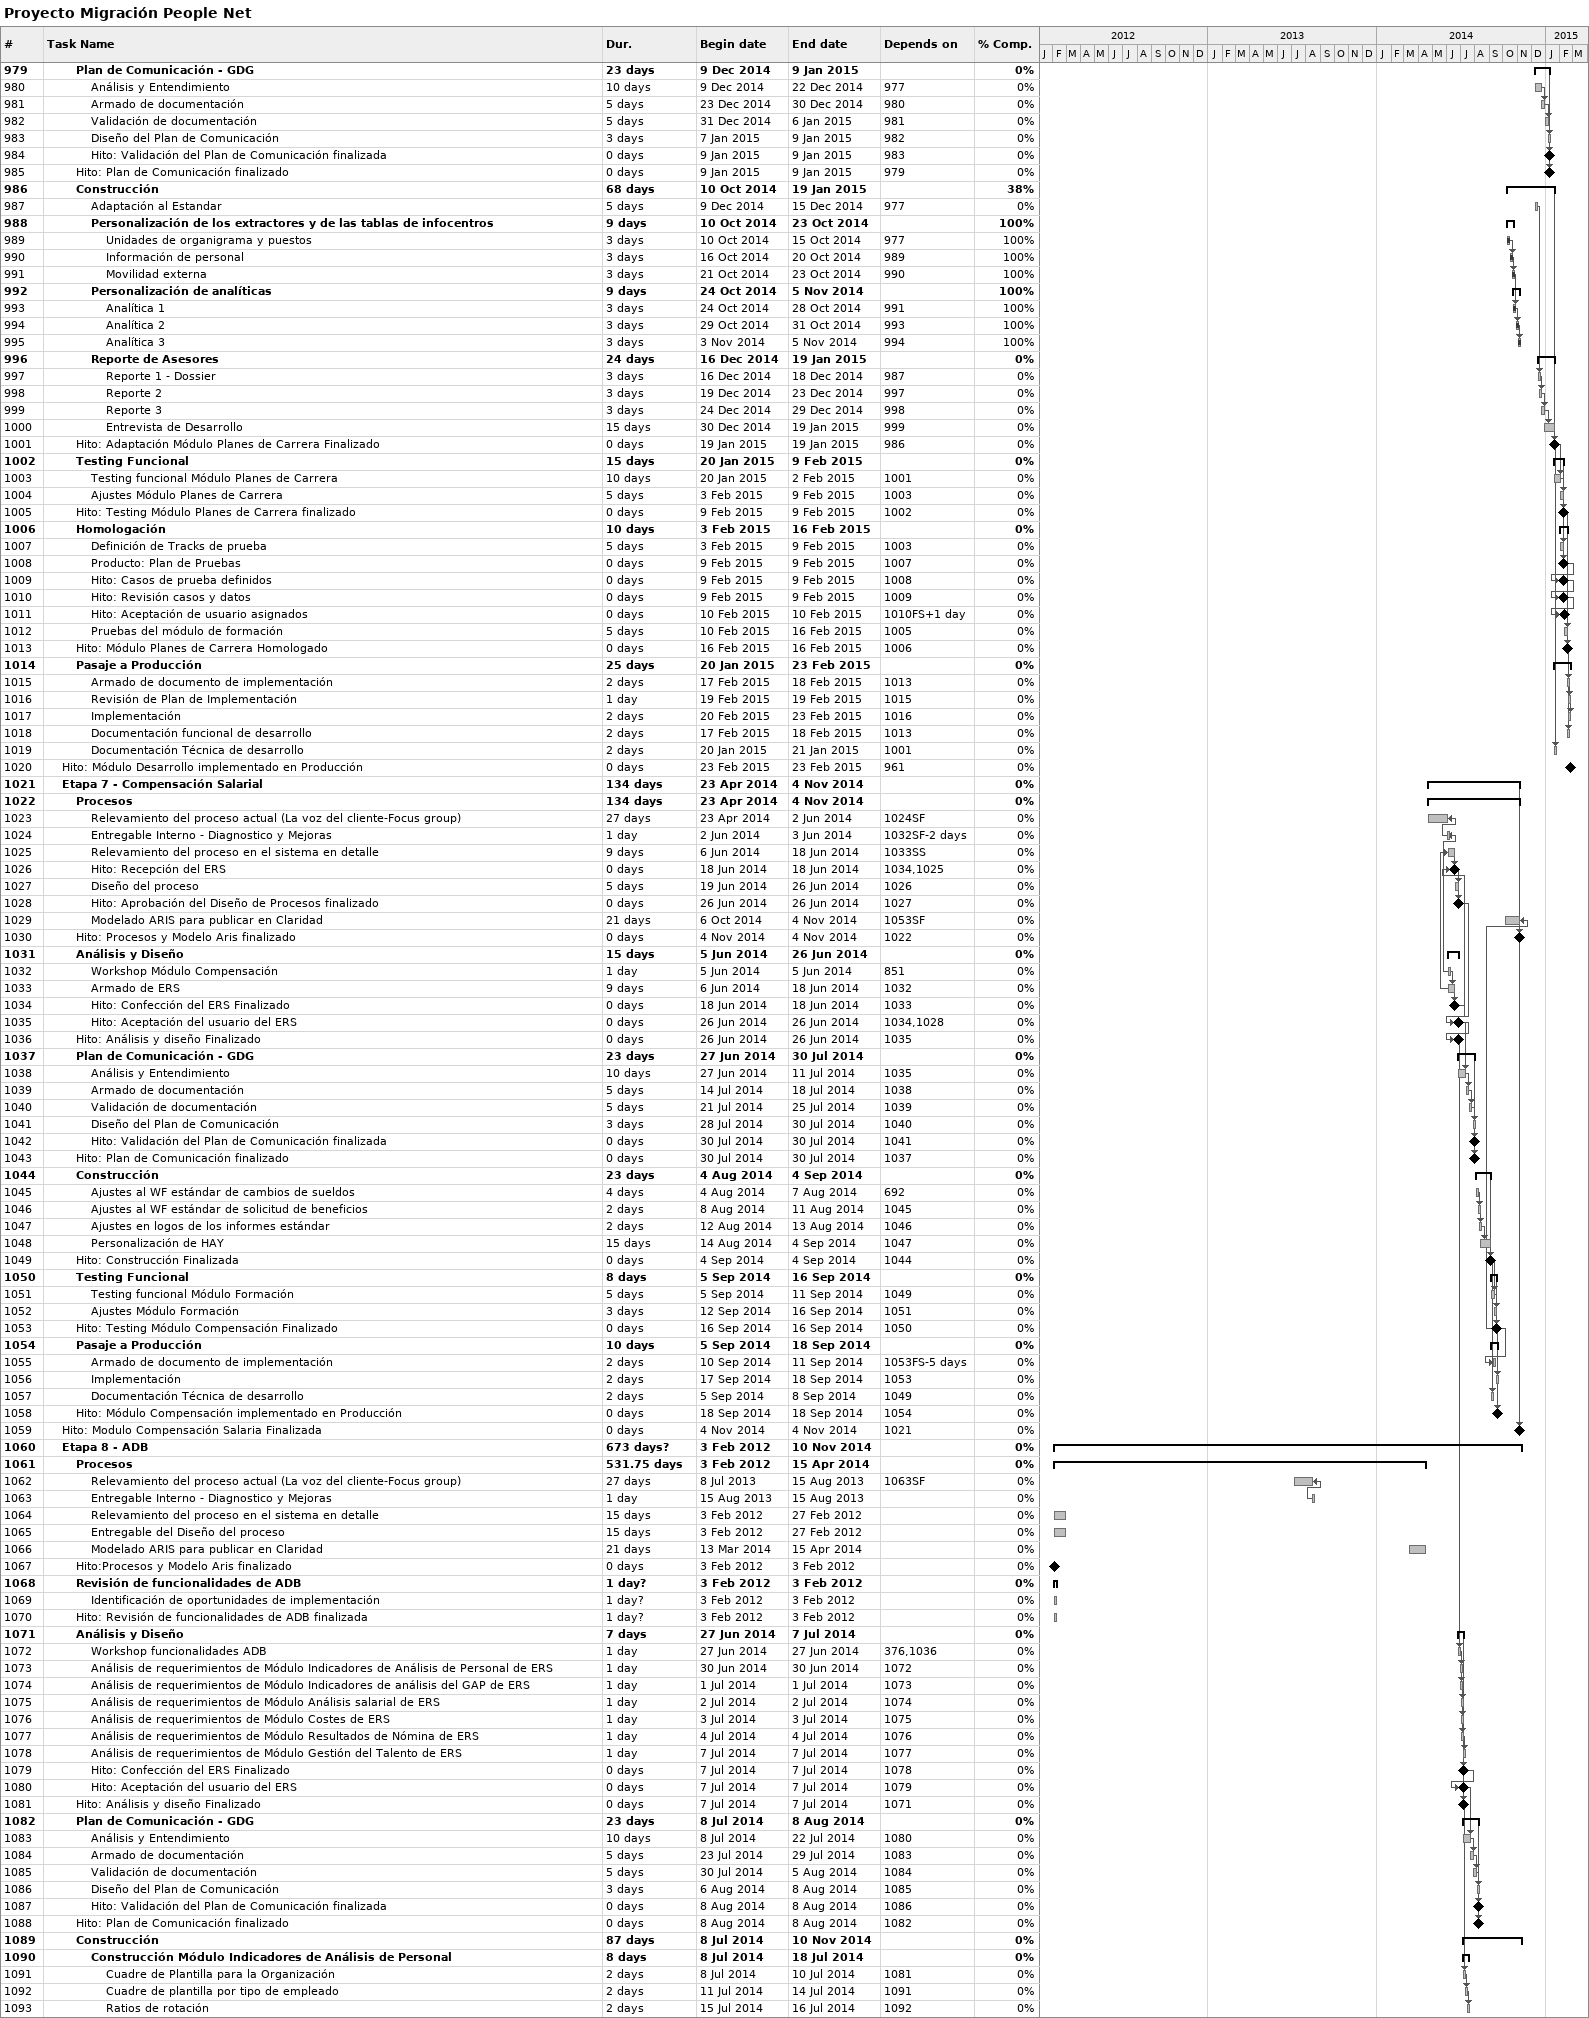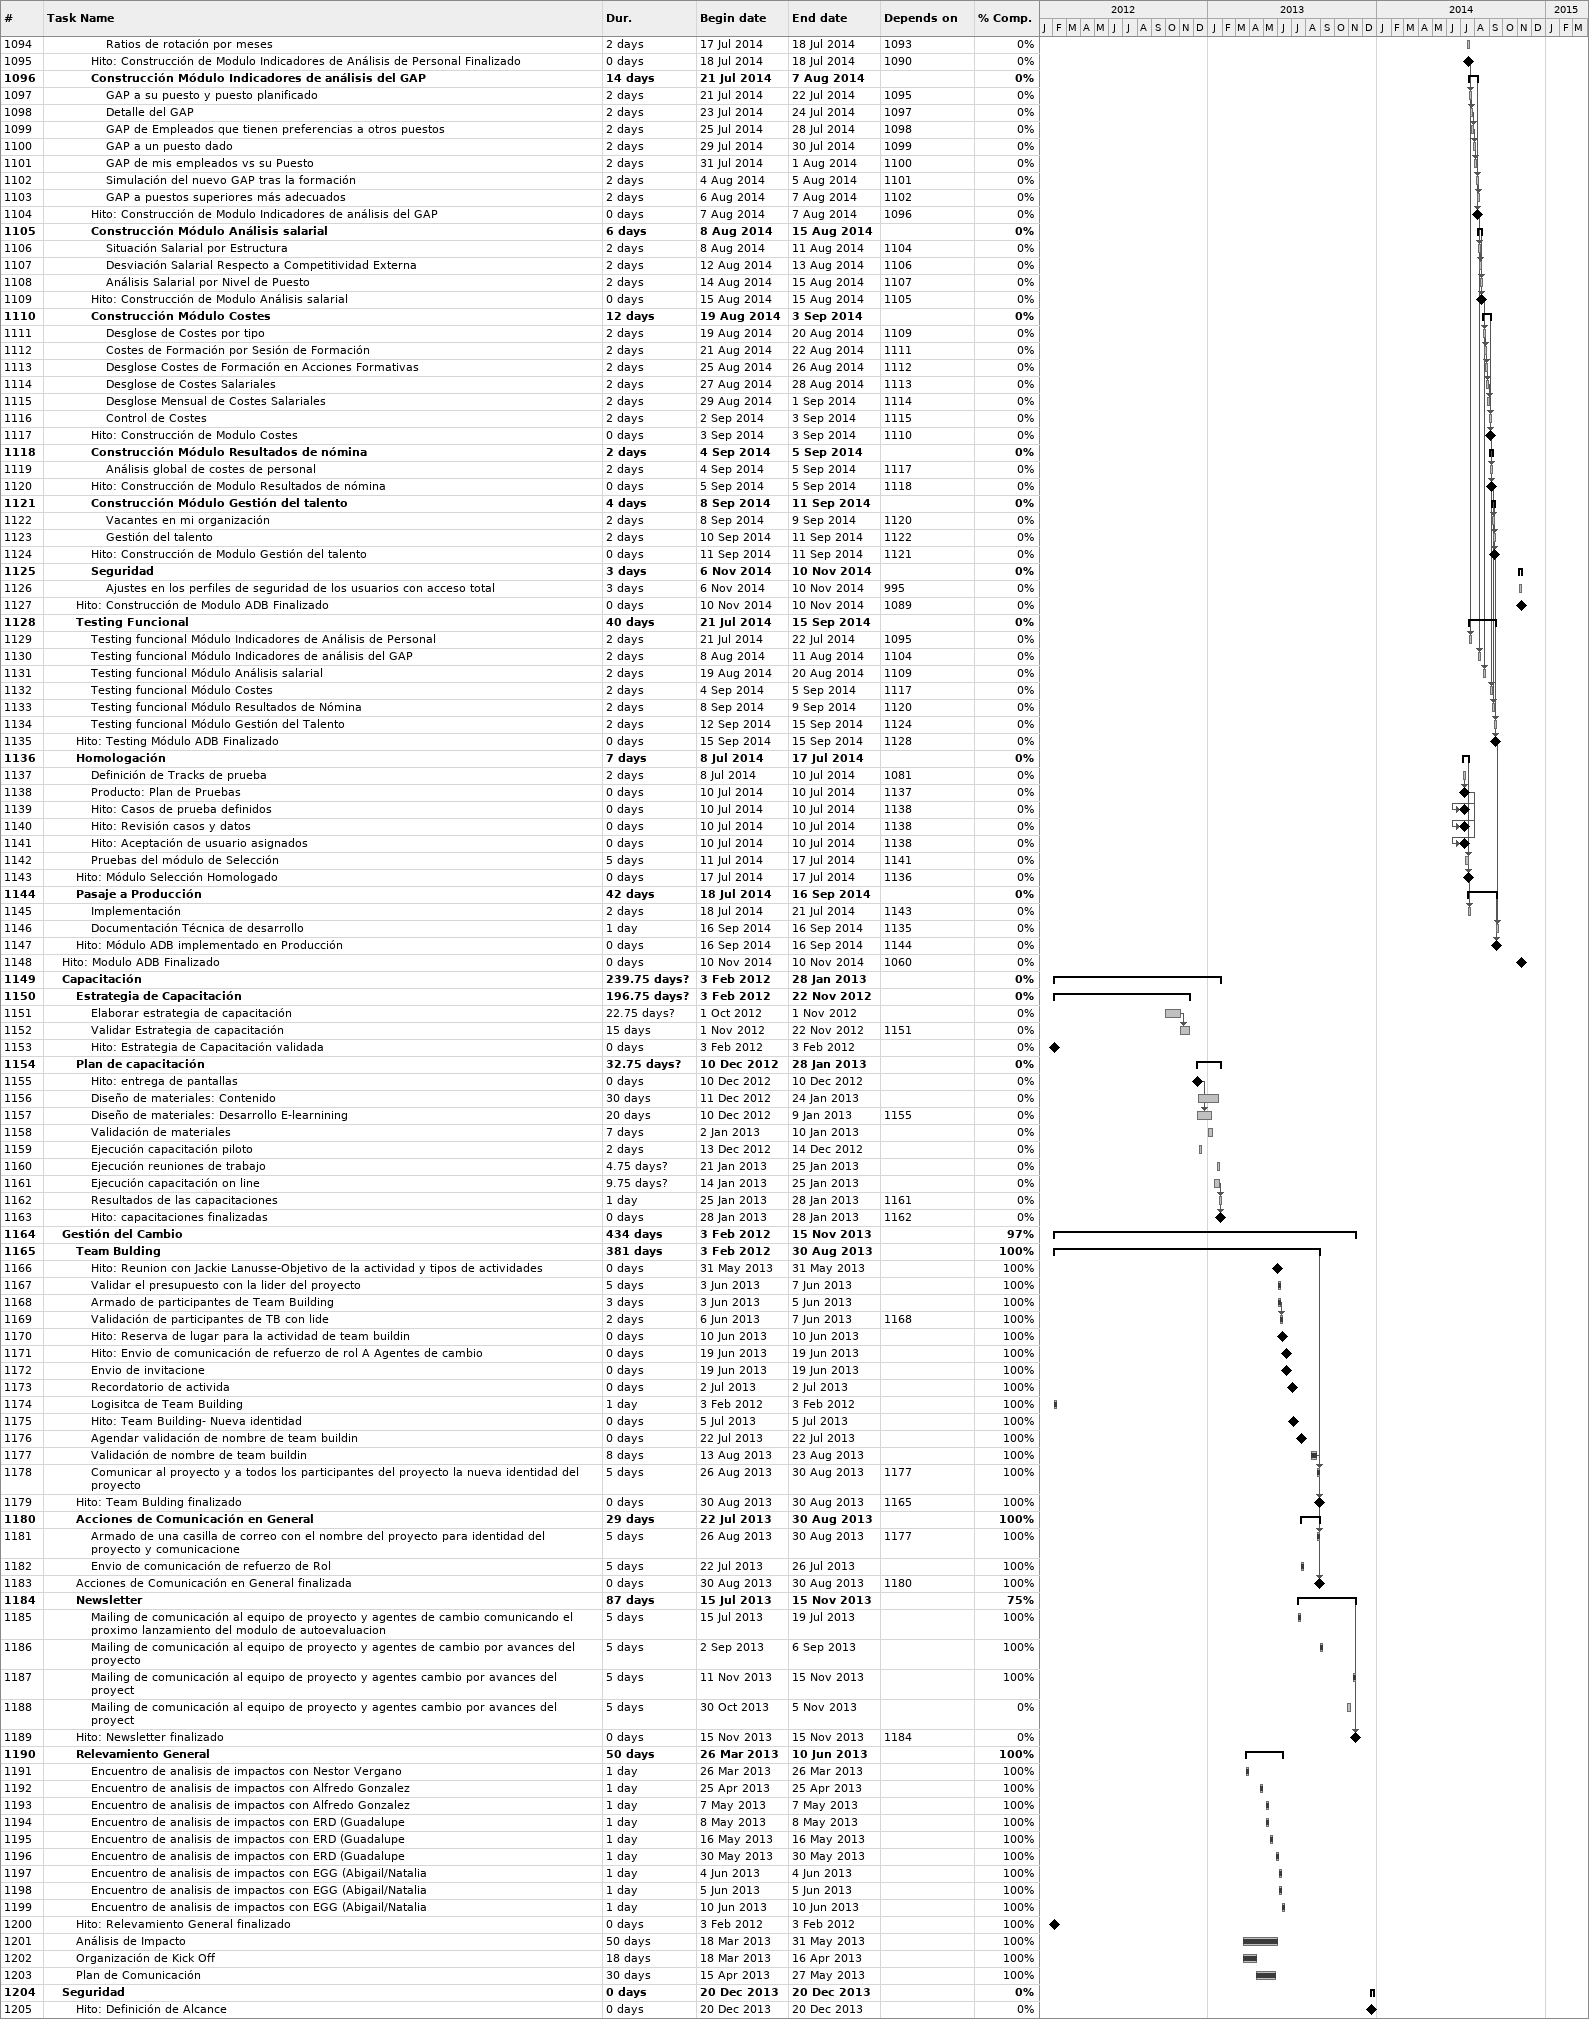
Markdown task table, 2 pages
Proyecto Migración People Net

| ID | Level | Task | Duration | Start | Finish | Predecessors | % complete |
|---|---|---|---|---|---|---|---|
| 979 | 3 | **Plan de Comunicación - GDG** | 23d | 2014-12-09 | 2015-01-09 |  | 0 |
| 980 | 4 | Análisis y Entendimiento | 10d | 2014-12-09 | 2014-12-22 | 977 | 0 |
| 981 | 4 | Armado de documentación | 5d | 2014-12-23 | 2014-12-30 | 980 | 0 |
| 982 | 4 | Validación de documentación | 5d | 2014-12-31 | 2015-01-06 | 981 | 0 |
| 983 | 4 | Diseño del Plan de Comunicación | 3d | 2015-01-07 | 2015-01-09 | 982 | 0 |
| 984 | 4 | Hito: Validación del Plan de Comunicación finalizada | 0d | 2015-01-09 | 2015-01-09 | 983 | 0 |
| 985 | 3 | Hito: Plan de Comunicación finalizado | 0d | 2015-01-09 | 2015-01-09 | 979 | 0 |
| 986 | 3 | **Construcción** | 68d | 2014-10-10 | 2015-01-19 |  | 38 |
| 987 | 4 | Adaptación al Estandar | 5d | 2014-12-09 | 2014-12-15 | 977 | 0 |
| 988 | 4 | **Personalización de los extractores y de las tablas de infocentros** | 9d | 2014-10-10 | 2014-10-23 |  | 100 |
| 989 | 5 | Unidades de organigrama y puestos | 3d | 2014-10-10 | 2014-10-15 | 977 | 100 |
| 990 | 5 | Información de personal | 3d | 2014-10-16 | 2014-10-20 | 989 | 100 |
| 991 | 5 | Movilidad externa | 3d | 2014-10-21 | 2014-10-23 | 990 | 100 |
| 992 | 4 | **Personalización de analíticas** | 9d | 2014-10-24 | 2014-11-05 |  | 100 |
| 993 | 5 | Analítica 1 | 3d | 2014-10-24 | 2014-10-28 | 991 | 100 |
| 994 | 5 | Analítica 2 | 3d | 2014-10-29 | 2014-10-31 | 993 | 100 |
| 995 | 5 | Analítica 3 | 3d | 2014-11-03 | 2014-11-05 | 994 | 100 |
| 996 | 4 | **Reporte de Asesores** | 24d | 2014-12-16 | 2015-01-19 |  | 0 |
| 997 | 5 | Reporte 1 - Dossier | 3d | 2014-12-16 | 2014-12-18 | 987 | 0 |
| 998 | 5 | Reporte 2 | 3d | 2014-12-19 | 2014-12-23 | 997 | 0 |
| 999 | 5 | Reporte 3 | 3d | 2014-12-24 | 2014-12-29 | 998 | 0 |
| 1000 | 5 | Entrevista de Desarrollo | 15d | 2014-12-30 | 2015-01-19 | 999 | 0 |
| 1001 | 3 | Hito: Adaptación Módulo Planes de Carrera Finalizado | 0d | 2015-01-19 | 2015-01-19 | 986 | 0 |
| 1002 | 3 | **Testing Funcional** | 15d | 2015-01-20 | 2015-02-09 |  | 0 |
| 1003 | 4 | Testing funcional Módulo Planes de Carrera | 10d | 2015-01-20 | 2015-02-02 | 1001 | 0 |
| 1004 | 4 | Ajustes Módulo Planes de Carrera | 5d | 2015-02-03 | 2015-02-09 | 1003 | 0 |
| 1005 | 3 | Hito: Testing Módulo Planes de Carrera finalizado | 0d | 2015-02-09 | 2015-02-09 | 1002 | 0 |
| 1006 | 3 | **Homologación** | 10d | 2015-02-03 | 2015-02-16 |  | 0 |
| 1007 | 4 | Definición de Tracks de prueba | 5d | 2015-02-03 | 2015-02-09 | 1003 | 0 |
| 1008 | 4 | Producto: Plan de Pruebas | 0d | 2015-02-09 | 2015-02-09 | 1007 | 0 |
| 1009 | 4 | Hito: Casos de prueba definidos | 0d | 2015-02-09 | 2015-02-09 | 1008 | 0 |
| 1010 | 4 | Hito: Revisión casos y datos | 0d | 2015-02-09 | 2015-02-09 | 1009 | 0 |
| 1011 | 4 | Hito: Aceptación de usuario asignados | 0d | 2015-02-10 | 2015-02-10 | 1010FS+1d | 0 |
| 1012 | 4 | Pruebas del módulo de formación | 5d | 2015-02-10 | 2015-02-16 | 1005 | 0 |
| 1013 | 3 | Hito: Módulo Planes de Carrera Homologado | 0d | 2015-02-16 | 2015-02-16 | 1006 | 0 |
| 1014 | 3 | **Pasaje a Producción** | 25d | 2015-01-20 | 2015-02-23 |  | 0 |
| 1015 | 4 | Armado de documento de implementación | 2d | 2015-02-17 | 2015-02-18 | 1013 | 0 |
| 1016 | 4 | Revisión de Plan de Implementación | 1d | 2015-02-19 | 2015-02-19 | 1015 | 0 |
| 1017 | 4 | Implementación | 2d | 2015-02-20 | 2015-02-23 | 1016 | 0 |
| 1018 | 4 | Documentación funcional de desarrollo | 2d | 2015-02-17 | 2015-02-18 | 1013 | 0 |
| 1019 | 4 | Documentación Técnica de desarrollo | 2d | 2015-01-20 | 2015-01-21 | 1001 | 0 |
| 1020 | 2 | Hito: Módulo Desarrollo implementado en Producción | 0d | 2015-02-23 | 2015-02-23 | 961 | 0 |
| 1021 | 2 | **Etapa 7 - Compensación Salarial** | 134d | 2014-04-23 | 2014-11-04 |  | 0 |
| 1022 | 3 | **Procesos** | 134d | 2014-04-23 | 2014-11-04 |  | 0 |
| 1023 | 4 | Relevamiento del proceso actual (La voz del cliente-Focus group) | 27d | 2014-04-23 | 2014-06-02 | 1024SF | 0 |
| 1024 | 4 | Entregable Interno - Diagnostico y Mejoras | 1d | 2014-06-02 | 2014-06-03 | 1032SF-2d | 0 |
| 1025 | 4 | Relevamiento del proceso en el sistema en detalle | 9d | 2014-06-06 | 2014-06-18 | 1033SS | 0 |
| 1026 | 4 | Hito: Recepción del ERS | 0d | 2014-06-18 | 2014-06-18 | 1034, 1025 | 0 |
| 1027 | 4 | Diseño del proceso | 5d | 2014-06-19 | 2014-06-26 | 1026 | 0 |
| 1028 | 4 | Hito: Aprobación del Diseño de Procesos finalizado | 0d | 2014-06-26 | 2014-06-26 | 1027 | 0 |
| 1029 | 4 | Modelado ARIS para publicar en Claridad | 21d | 2014-10-06 | 2014-11-04 | 1053SF | 0 |
| 1030 | 3 | Hito: Procesos y Modelo Aris finalizado | 0d | 2014-11-04 | 2014-11-04 | 1022 | 0 |
| 1031 | 3 | **Análisis y Diseño** | 15d | 2014-06-05 | 2014-06-26 |  | 0 |
| 1032 | 4 | Workshop Módulo Compensación | 1d | 2014-06-05 | 2014-06-05 | 851 | 0 |
| 1033 | 4 | Armado de ERS | 9d | 2014-06-06 | 2014-06-18 | 1032 | 0 |
| 1034 | 4 | Hito: Confección del ERS Finalizado | 0d | 2014-06-18 | 2014-06-18 | 1033 | 0 |
| 1035 | 4 | Hito: Aceptación del usuario del ERS | 0d | 2014-06-26 | 2014-06-26 | 1034, 1028 | 0 |
| 1036 | 3 | Hito: Análisis y diseño Finalizado | 0d | 2014-06-26 | 2014-06-26 | 1035 | 0 |
| 1037 | 3 | **Plan de Comunicación - GDG** | 23d | 2014-06-27 | 2014-07-30 |  | 0 |
| 1038 | 4 | Análisis y Entendimiento | 10d | 2014-06-27 | 2014-07-11 | 1035 | 0 |
| 1039 | 4 | Armado de documentación | 5d | 2014-07-14 | 2014-07-18 | 1038 | 0 |
| 1040 | 4 | Validación de documentación | 5d | 2014-07-21 | 2014-07-25 | 1039 | 0 |
| 1041 | 4 | Diseño del Plan de Comunicación | 3d | 2014-07-28 | 2014-07-30 | 1040 | 0 |
| 1042 | 4 | Hito: Validación del Plan de Comunicación finalizada | 0d | 2014-07-30 | 2014-07-30 | 1041 | 0 |
| 1043 | 3 | Hito: Plan de Comunicación finalizado | 0d | 2014-07-30 | 2014-07-30 | 1037 | 0 |
| 1044 | 3 | **Construcción** | 23d | 2014-08-04 | 2014-09-04 |  | 0 |
| 1045 | 4 | Ajustes al WF estándar de cambios de sueldos | 4d | 2014-08-04 | 2014-08-07 | 692 | 0 |
| 1046 | 4 | Ajustes al WF estándar de solicitud de beneficios | 2d | 2014-08-08 | 2014-08-11 | 1045 | 0 |
| 1047 | 4 | Ajustes en logos de los informes estándar | 2d | 2014-08-12 | 2014-08-13 | 1046 | 0 |
| 1048 | 4 | Personalización de HAY | 15d | 2014-08-14 | 2014-09-04 | 1047 | 0 |
| 1049 | 3 | Hito: Construcción Finalizada | 0d | 2014-09-04 | 2014-09-04 | 1044 | 0 |
| 1050 | 3 | **Testing Funcional** | 8d | 2014-09-05 | 2014-09-16 |  | 0 |
| 1051 | 4 | Testing funcional Módulo Formación | 5d | 2014-09-05 | 2014-09-11 | 1049 | 0 |
| 1052 | 4 | Ajustes Módulo Formación | 3d | 2014-09-12 | 2014-09-16 | 1051 | 0 |
| 1053 | 3 | Hito: Testing Módulo Compensación Finalizado | 0d | 2014-09-16 | 2014-09-16 | 1050 | 0 |
| 1054 | 3 | **Pasaje a Producción** | 10d | 2014-09-05 | 2014-09-18 |  | 0 |
| 1055 | 4 | Armado de documento de implementación | 2d | 2014-09-10 | 2014-09-11 | 1053FS-5d | 0 |
| 1056 | 4 | Implementación | 2d | 2014-09-17 | 2014-09-18 | 1053 | 0 |
| 1057 | 4 | Documentación Técnica de desarrollo | 2d | 2014-09-05 | 2014-09-08 | 1049 | 0 |
| 1058 | 3 | Hito: Módulo Compensación implementado en Producción | 0d | 2014-09-18 | 2014-09-18 | 1054 | 0 |
| 1059 | 2 | Hito: Modulo Compensación Salaria Finalizada | 0d | 2014-11-04 | 2014-11-04 | 1021 | 0 |
| 1060 | 2 | **Etapa 8 - ADB** | 673d? | 2012-02-03 | 2014-11-10 |  | 0 |
| 1061 | 3 | **Procesos** | 531.75d | 2012-02-03 | 2014-04-15 |  | 0 |
| 1062 | 4 | Relevamiento del proceso actual (La voz del cliente-Focus group) | 27d | 2013-07-08 | 2013-08-15 | 1063SF | 0 |
| 1063 | 4 | Entregable Interno - Diagnostico y Mejoras | 1d | 2013-08-15 | 2013-08-15 |  | 0 |
| 1064 | 4 | Relevamiento del proceso en el sistema en detalle | 15d | 2012-02-03 | 2012-02-27 |  | 0 |
| 1065 | 4 | Entregable del Diseño del proceso | 15d | 2012-02-03 | 2012-02-27 |  | 0 |
| 1066 | 4 | Modelado ARIS para publicar en Claridad | 21d | 2014-03-13 | 2014-04-15 |  | 0 |
| 1067 | 3 | Hito:Procesos y Modelo Aris finalizado | 0d | 2012-02-03 | 2012-02-03 |  | 0 |
| 1068 | 3 | **Revisión de funcionalidades de ADB** | 1d? | 2012-02-03 | 2012-02-03 |  | 0 |
| 1069 | 4 | Identificación de oportunidades de implementación | 1d? | 2012-02-03 | 2012-02-03 |  | 0 |
| 1070 | 3 | Hito: Revisión de funcionalidades de ADB finalizada | 1d? | 2012-02-03 | 2012-02-03 |  | 0 |
| 1071 | 3 | **Análisis y Diseño** | 7d | 2014-06-27 | 2014-07-07 |  | 0 |
| 1072 | 4 | Workshop funcionalidades ADB | 1d | 2014-06-27 | 2014-06-27 | 376, 1036 | 0 |
| 1073 | 4 | Análisis de requerimientos de Módulo Indicadores de Análisis de Personal de ERS | 1d | 2014-06-30 | 2014-06-30 | 1072 | 0 |
| 1074 | 4 | Análisis de requerimientos de Módulo Indicadores de análisis del GAP de ERS | 1d | 2014-07-01 | 2014-07-01 | 1073 | 0 |
| 1075 | 4 | Análisis de requerimientos de Módulo Análisis salarial de ERS | 1d | 2014-07-02 | 2014-07-02 | 1074 | 0 |
| 1076 | 4 | Análisis de requerimientos de Módulo Costes de ERS | 1d | 2014-07-03 | 2014-07-03 | 1075 | 0 |
| 1077 | 4 | Análisis de requerimientos de Módulo Resultados de Nómina de ERS | 1d | 2014-07-04 | 2014-07-04 | 1076 | 0 |
| 1078 | 4 | Análisis de requerimientos de Módulo Gestión del Talento de ERS | 1d | 2014-07-07 | 2014-07-07 | 1077 | 0 |
| 1079 | 4 | Hito: Confección del ERS Finalizado | 0d | 2014-07-07 | 2014-07-07 | 1078 | 0 |
| 1080 | 4 | Hito: Aceptación del usuario del ERS | 0d | 2014-07-07 | 2014-07-07 | 1079 | 0 |
| 1081 | 3 | Hito: Análisis y diseño Finalizado | 0d | 2014-07-07 | 2014-07-07 | 1071 | 0 |
| 1082 | 3 | **Plan de Comunicación - GDG** | 23d | 2014-07-08 | 2014-08-08 |  | 0 |
| 1083 | 4 | Análisis y Entendimiento | 10d | 2014-07-08 | 2014-07-22 | 1080 | 0 |
| 1084 | 4 | Armado de documentación | 5d | 2014-07-23 | 2014-07-29 | 1083 | 0 |
| 1085 | 4 | Validación de documentación | 5d | 2014-07-30 | 2014-08-05 | 1084 | 0 |
| 1086 | 4 | Diseño del Plan de Comunicación | 3d | 2014-08-06 | 2014-08-08 | 1085 | 0 |
| 1087 | 4 | Hito: Validación del Plan de Comunicación finalizada | 0d | 2014-08-08 | 2014-08-08 | 1086 | 0 |
| 1088 | 3 | Hito: Plan de Comunicación finalizado | 0d | 2014-08-08 | 2014-08-08 | 1082 | 0 |
| 1089 | 3 | **Construcción** | 87d | 2014-07-08 | 2014-11-10 |  | 0 |
| 1090 | 4 | **Construcción Módulo Indicadores de Análisis de Personal** | 8d | 2014-07-08 | 2014-07-18 |  | 0 |
| 1091 | 5 | Cuadre de Plantilla para la Organización | 2d | 2014-07-08 | 2014-07-10 | 1081 | 0 |
| 1092 | 5 | Cuadre de plantilla por tipo de empleado | 2d | 2014-07-11 | 2014-07-14 | 1091 | 0 |
| 1093 | 5 | Ratios de rotación | 2d | 2014-07-15 | 2014-07-16 | 1092 | 0 |
| 1094 | 5 | Ratios de rotación por meses | 2d | 2014-07-17 | 2014-07-18 | 1093 | 0 |
| 1095 | 4 | Hito: Construcción de Modulo Indicadores de Análisis de Personal Finalizado | 0d | 2014-07-18 | 2014-07-18 | 1090 | 0 |
| 1096 | 4 | **Construcción Módulo Indicadores de análisis del GAP** | 14d | 2014-07-21 | 2014-08-07 |  | 0 |
| 1097 | 5 | GAP a su puesto y puesto planificado | 2d | 2014-07-21 | 2014-07-22 | 1095 | 0 |
| 1098 | 5 | Detalle del GAP | 2d | 2014-07-23 | 2014-07-24 | 1097 | 0 |
| 1099 | 5 | GAP de Empleados que tienen preferencias a otros puestos | 2d | 2014-07-25 | 2014-07-28 | 1098 | 0 |
| 1100 | 5 | GAP a un puesto dado | 2d | 2014-07-29 | 2014-07-30 | 1099 | 0 |
| 1101 | 5 | GAP de mis empleados vs su Puesto | 2d | 2014-07-31 | 2014-08-01 | 1100 | 0 |
| 1102 | 5 | Simulación del nuevo GAP tras la formación | 2d | 2014-08-04 | 2014-08-05 | 1101 | 0 |
| 1103 | 5 | GAP a puestos superiores más adecuados | 2d | 2014-08-06 | 2014-08-07 | 1102 | 0 |
| 1104 | 4 | Hito: Construcción de Modulo Indicadores de análisis del GAP | 0d | 2014-08-07 | 2014-08-07 | 1096 | 0 |
| 1105 | 4 | **Construcción Módulo Análisis salarial** | 6d | 2014-08-08 | 2014-08-15 |  | 0 |
| 1106 | 5 | Situación Salarial por Estructura | 2d | 2014-08-08 | 2014-08-11 | 1104 | 0 |
| 1107 | 5 | Desviación Salarial Respecto a Competitividad Externa | 2d | 2014-08-12 | 2014-08-13 | 1106 | 0 |
| 1108 | 5 | Análisis Salarial por Nivel de Puesto | 2d | 2014-08-14 | 2014-08-15 | 1107 | 0 |
| 1109 | 4 | Hito: Construcción de Modulo Análisis salarial | 0d | 2014-08-15 | 2014-08-15 | 1105 | 0 |
| 1110 | 4 | **Construcción Módulo Costes** | 12d | 2014-08-19 | 2014-09-03 |  | 0 |
| 1111 | 5 | Desglose de Costes por tipo | 2d | 2014-08-19 | 2014-08-20 | 1109 | 0 |
| 1112 | 5 | Costes de Formación por Sesión de Formación | 2d | 2014-08-21 | 2014-08-22 | 1111 | 0 |
| 1113 | 5 | Desglose Costes de Formación en Acciones Formativas | 2d | 2014-08-25 | 2014-08-26 | 1112 | 0 |
| 1114 | 5 | Desglose de Costes Salariales | 2d | 2014-08-27 | 2014-08-28 | 1113 | 0 |
| 1115 | 5 | Desglose Mensual de Costes Salariales | 2d | 2014-08-29 | 2014-09-01 | 1114 | 0 |
| 1116 | 5 | Control de Costes | 2d | 2014-09-02 | 2014-09-03 | 1115 | 0 |
| 1117 | 4 | Hito: Construcción de Modulo Costes | 0d | 2014-09-03 | 2014-09-03 | 1110 | 0 |
| 1118 | 4 | **Construcción Módulo Resultados de nómina** | 2d | 2014-09-04 | 2014-09-05 |  | 0 |
| 1119 | 5 | Análisis global de costes de personal | 2d | 2014-09-04 | 2014-09-05 | 1117 | 0 |
| 1120 | 4 | Hito: Construcción de Modulo Resultados de nómina | 0d | 2014-09-05 | 2014-09-05 | 1118 | 0 |
| 1121 | 4 | **Construcción Módulo Gestión del talento** | 4d | 2014-09-08 | 2014-09-11 |  | 0 |
| 1122 | 5 | Vacantes en mi organización | 2d | 2014-09-08 | 2014-09-09 | 1120 | 0 |
| 1123 | 5 | Gestión del talento | 2d | 2014-09-10 | 2014-09-11 | 1122 | 0 |
| 1124 | 4 | Hito: Construcción de Modulo Gestión del talento | 0d | 2014-09-11 | 2014-09-11 | 1121 | 0 |
| 1125 | 4 | **Seguridad** | 3d | 2014-11-06 | 2014-11-10 |  | 0 |
| 1126 | 5 | Ajustes en los perfiles de seguridad de los usuarios con acceso total | 3d | 2014-11-06 | 2014-11-10 | 995 | 0 |
| 1127 | 3 | Hito: Construcción de Modulo ADB Finalizado | 0d | 2014-11-10 | 2014-11-10 | 1089 | 0 |
| 1128 | 3 | **Testing Funcional** | 40d | 2014-07-21 | 2014-09-15 |  | 0 |
| 1129 | 4 | Testing funcional Módulo Indicadores de Análisis de Personal | 2d | 2014-07-21 | 2014-07-22 | 1095 | 0 |
| 1130 | 4 | Testing funcional Módulo Indicadores de análisis del GAP | 2d | 2014-08-08 | 2014-08-11 | 1104 | 0 |
| 1131 | 4 | Testing funcional Módulo Análisis salarial | 2d | 2014-08-19 | 2014-08-20 | 1109 | 0 |
| 1132 | 4 | Testing funcional Módulo Costes | 2d | 2014-09-04 | 2014-09-05 | 1117 | 0 |
| 1133 | 4 | Testing funcional Módulo Resultados de Nómina | 2d | 2014-09-08 | 2014-09-09 | 1120 | 0 |
| 1134 | 4 | Testing funcional Módulo Gestión del Talento | 2d | 2014-09-12 | 2014-09-15 | 1124 | 0 |
| 1135 | 3 | Hito: Testing Módulo ADB Finalizado | 0d | 2014-09-15 | 2014-09-15 | 1128 | 0 |
| 1136 | 3 | **Homologación** | 7d | 2014-07-08 | 2014-07-17 |  | 0 |
| 1137 | 4 | Definición de Tracks de prueba | 2d | 2014-07-08 | 2014-07-10 | 1081 | 0 |
| 1138 | 4 | Producto: Plan de Pruebas | 0d | 2014-07-10 | 2014-07-10 | 1137 | 0 |
| 1139 | 4 | Hito: Casos de prueba definidos | 0d | 2014-07-10 | 2014-07-10 | 1138 | 0 |
| 1140 | 4 | Hito: Revisión casos y datos | 0d | 2014-07-10 | 2014-07-10 | 1138 | 0 |
| 1141 | 4 | Hito: Aceptación de usuario asignados | 0d | 2014-07-10 | 2014-07-10 | 1138 | 0 |
| 1142 | 4 | Pruebas del módulo de Selección | 5d | 2014-07-11 | 2014-07-17 | 1141 | 0 |
| 1143 | 3 | Hito: Módulo Selección Homologado | 0d | 2014-07-17 | 2014-07-17 | 1136 | 0 |
| 1144 | 3 | **Pasaje a Producción** | 42d | 2014-07-18 | 2014-09-16 |  | 0 |
| 1145 | 4 | Implementación | 2d | 2014-07-18 | 2014-07-21 | 1143 | 0 |
| 1146 | 4 | Documentación Técnica de desarrollo | 1d | 2014-09-16 | 2014-09-16 | 1135 | 0 |
| 1147 | 3 | Hito: Módulo ADB implementado en Producción | 0d | 2014-09-16 | 2014-09-16 | 1144 | 0 |
| 1148 | 2 | Hito: Modulo ADB Finalizado | 0d | 2014-11-10 | 2014-11-10 | 1060 | 0 |
| 1149 | 2 | **Capacitación** | 239.75d? | 2012-02-03 | 2013-01-28 |  | 0 |
| 1150 | 3 | **Estrategia de Capacitación** | 196.75d? | 2012-02-03 | 2012-11-22 |  | 0 |
| 1151 | 4 | Elaborar estrategia de capacitación | 22.75d? | 2012-10-01 | 2012-11-01 |  | 0 |
| 1152 | 4 | Validar Estrategia de capacitación | 15d | 2012-11-01 | 2012-11-22 | 1151 | 0 |
| 1153 | 4 | Hito: Estrategia de Capacitación validada | 0d | 2012-02-03 | 2012-02-03 |  | 0 |
| 1154 | 3 | **Plan de capacitación** | 32.75d? | 2012-12-10 | 2013-01-28 |  | 0 |
| 1155 | 4 | Hito: entrega de pantallas | 0d | 2012-12-10 | 2012-12-10 |  | 0 |
| 1156 | 4 | Diseño de materiales: Contenido | 30d | 2012-12-11 | 2013-01-24 |  | 0 |
| 1157 | 4 | Diseño de materiales: Desarrollo E-learnining | 20d | 2012-12-10 | 2013-01-09 | 1155 | 0 |
| 1158 | 4 | Validación de materiales | 7d | 2013-01-02 | 2013-01-10 |  | 0 |
| 1159 | 4 | Ejecución capacitación piloto | 2d | 2012-12-13 | 2012-12-14 |  | 0 |
| 1160 | 4 | Ejecución reuniones de trabajo | 4.75d? | 2013-01-21 | 2013-01-25 |  | 0 |
| 1161 | 4 | Ejecución capacitación on line | 9.75d? | 2013-01-14 | 2013-01-25 |  | 0 |
| 1162 | 4 | Resultados de las capacitaciones | 1d | 2013-01-25 | 2013-01-28 | 1161 | 0 |
| 1163 | 4 | Hito: capacitaciones finalizadas | 0d | 2013-01-28 | 2013-01-28 | 1162 | 0 |
| 1164 | 2 | **Gestión del Cambio** | 434d | 2012-02-03 | 2013-11-15 |  | 97 |
| 1165 | 3 | **Team Bulding** | 381d | 2012-02-03 | 2013-08-30 |  | 100 |
| 1166 | 4 | Hito: Reunion con Jackie Lanusse-Objetivo de la actividad y tipos de actividades | 0d | 2013-05-31 | 2013-05-31 |  | 100 |
| 1167 | 4 | Validar el presupuesto con la lider del proyecto | 5d | 2013-06-03 | 2013-06-07 |  | 100 |
| 1168 | 4 | Armado de participantes de Team Building | 3d | 2013-06-03 | 2013-06-05 |  | 100 |
| 1169 | 4 | Validación de participantes de TB con lide | 2d | 2013-06-06 | 2013-06-07 | 1168 | 100 |
| 1170 | 4 | Hito: Reserva de lugar para la actividad de team buildin | 0d | 2013-06-10 | 2013-06-10 |  | 100 |
| 1171 | 4 | Hito: Envio de comunicación de refuerzo de rol A Agentes de cambio | 0d | 2013-06-19 | 2013-06-19 |  | 100 |
| 1172 | 4 | Envio de invitacione | 0d | 2013-06-19 | 2013-06-19 |  | 100 |
| 1173 | 4 | Recordatorio de activida | 0d | 2013-07-02 | 2013-07-02 |  | 100 |
| 1174 | 4 | Logisitca de Team Building | 1d | 2012-02-03 | 2012-02-03 |  | 100 |
| 1175 | 4 | Hito: Team Building- Nueva identidad | 0d | 2013-07-05 | 2013-07-05 |  | 100 |
| 1176 | 4 | Agendar validación de nombre de team buildin | 0d | 2013-07-22 | 2013-07-22 |  | 100 |
| 1177 | 4 | Validación de nombre de team buildin | 8d | 2013-08-13 | 2013-08-23 |  | 100 |
| 1178 | 4 | Comunicar al proyecto y a todos los participantes del proyecto la nueva identidad del proyecto | 5d | 2013-08-26 | 2013-08-30 | 1177 | 100 |
| 1179 | 3 | Hito: Team Bulding finalizado | 0d | 2013-08-30 | 2013-08-30 | 1165 | 100 |
| 1180 | 3 | **Acciones de Comunicación en General** | 29d | 2013-07-22 | 2013-08-30 |  | 100 |
| 1181 | 4 | Armado de una casilla de correo con el nombre del proyecto para identidad del proyecto y comunicacione | 5d | 2013-08-26 | 2013-08-30 | 1177 | 100 |
| 1182 | 4 | Envio de comunicación de refuerzo de Rol | 5d | 2013-07-22 | 2013-07-26 |  | 100 |
| 1183 | 3 | Acciones de Comunicación en General finalizada | 0d | 2013-08-30 | 2013-08-30 | 1180 | 100 |
| 1184 | 3 | **Newsletter** | 87d | 2013-07-15 | 2013-11-15 |  | 75 |
| 1185 | 4 | Mailing de comunicación al equipo de proyecto y agentes de cambio comunicando el proximo lanzamiento del modulo de autoevaluacion | 5d | 2013-07-15 | 2013-07-19 |  | 100 |
| 1186 | 4 | Mailing de comunicación al equipo de proyecto y agentes de cambio por avances del proyecto | 5d | 2013-09-02 | 2013-09-06 |  | 100 |
| 1187 | 4 | Mailing de comunicación al equipo de proyecto y agentes cambio por avances del proyect | 5d | 2013-11-11 | 2013-11-15 |  | 100 |
| 1188 | 4 | Mailing de comunicación al equipo de proyecto y agentes cambio por avances del proyect | 5d | 2013-10-30 | 2013-11-05 |  | 0 |
| 1189 | 3 | Hito: Newsletter finalizado | 0d | 2013-11-15 | 2013-11-15 | 1184 | 0 |
| 1190 | 3 | **Relevamiento General** | 50d | 2013-03-26 | 2013-06-10 |  | 100 |
| 1191 | 4 | Encuentro de analisis de impactos con Nestor Vergano | 1d | 2013-03-26 | 2013-03-26 |  | 100 |
| 1192 | 4 | Encuentro de analisis de impactos con Alfredo Gonzalez | 1d | 2013-04-25 | 2013-04-25 |  | 100 |
| 1193 | 4 | Encuentro de analisis de impactos con Alfredo Gonzalez | 1d | 2013-05-07 | 2013-05-07 |  | 100 |
| 1194 | 4 | Encuentro de analisis de impactos con ERD (Guadalupe | 1d | 2013-05-08 | 2013-05-08 |  | 100 |
| 1195 | 4 | Encuentro de analisis de impactos con ERD (Guadalupe | 1d | 2013-05-16 | 2013-05-16 |  | 100 |
| 1196 | 4 | Encuentro de analisis de impactos con ERD (Guadalupe | 1d | 2013-05-30 | 2013-05-30 |  | 100 |
| 1197 | 4 | Encuentro de analisis de impactos con EGG (Abigail/Natalia | 1d | 2013-06-04 | 2013-06-04 |  | 100 |
| 1198 | 4 | Encuentro de analisis de impactos con EGG (Abigail/Natalia | 1d | 2013-06-05 | 2013-06-05 |  | 100 |
| 1199 | 4 | Encuentro de analisis de impactos con EGG (Abigail/Natalia | 1d | 2013-06-10 | 2013-06-10 |  | 100 |
| 1200 | 3 | Hito: Relevamiento General finalizado | 0d | 2012-02-03 | 2012-02-03 |  | 100 |
| 1201 | 3 | Análisis de Impacto | 50d | 2013-03-18 | 2013-05-31 |  | 100 |
| 1202 | 3 | Organización de Kick Off | 18d | 2013-03-18 | 2013-04-16 |  | 100 |
| 1203 | 3 | Plan de Comunicación | 30d | 2013-04-15 | 2013-05-27 |  | 100 |
| 1204 | 2 | **Seguridad** | 0d | 2013-12-20 | 2013-12-20 |  | 0 |
| 1205 | 3 | Hito: Definición de Alcance | 0d | 2013-12-20 | 2013-12-20 |  | 0 |
